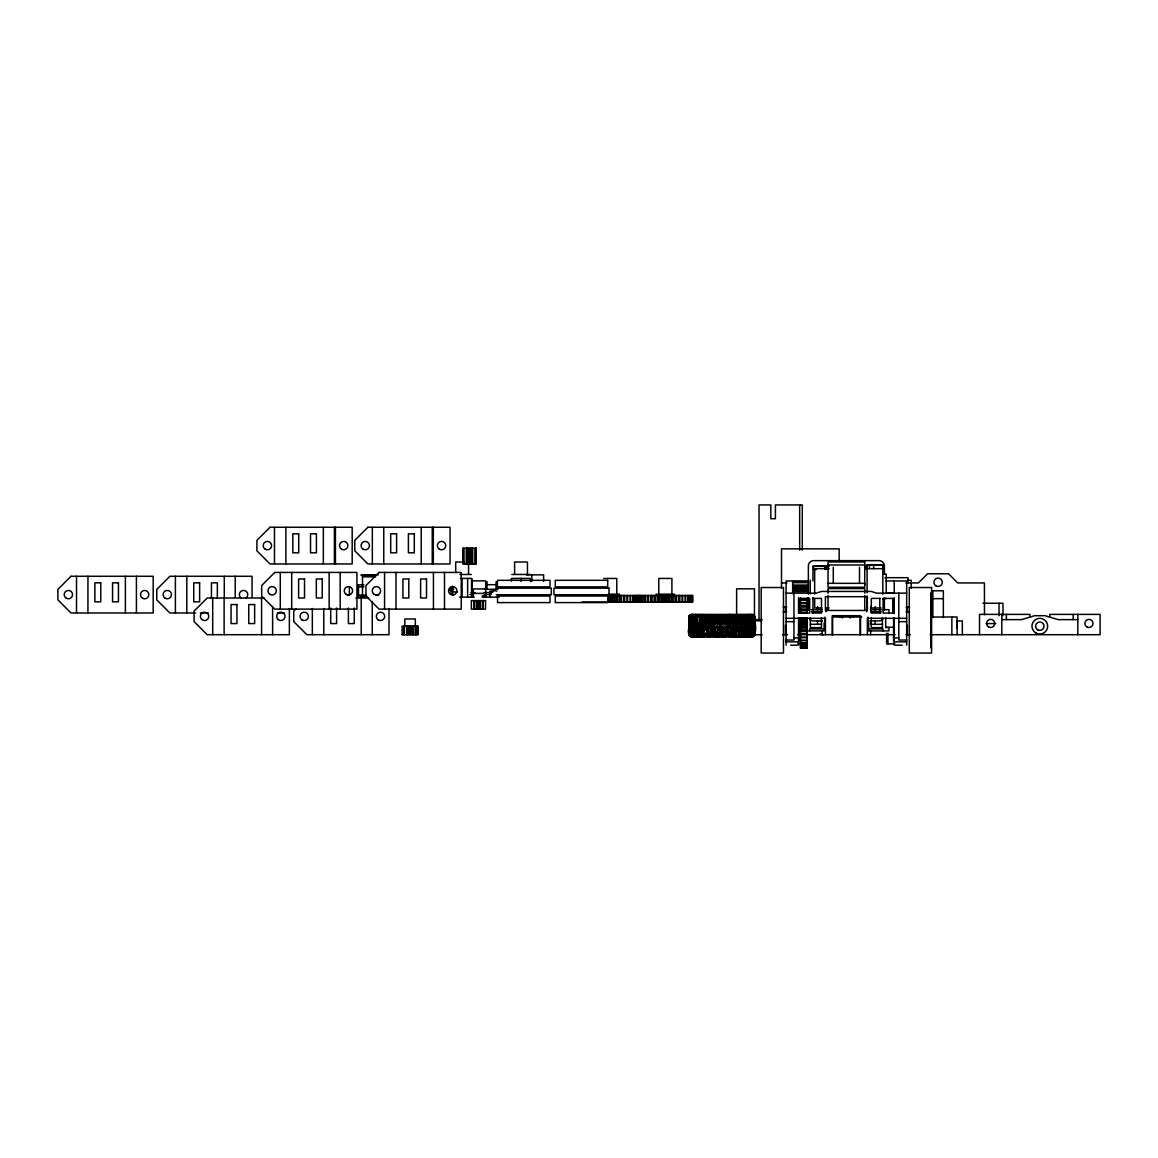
<?xml version="1.0" encoding="UTF-8"?>
<svg xmlns="http://www.w3.org/2000/svg" width="1158" height="1158" viewBox="0 0 1158 1158"><rect width="100%" height="100%" fill="white"/><g stroke="black" fill="none" stroke-linecap="round" stroke-linejoin="round"><path stroke-width="1.5" d="M691.471 636.77L689.444 634.888L689.343 616.707L690.733 634.541L691.601 628.953L690.038 622.555L690.733 616.707L690.733 634.541M704.165 636.77L700.561 628.62L701.531 625.581L704.672 622.193L704.686 616.707L706.018 614.478M714.993 634.541L714.544 631.182L712.517 628.62L714.993 624.452L714.689 615.361L722.447 615.144L713.531 614.97L710.838 622.193L710.853 616.707L706.192 628.62L708.074 631.182L708.479 634.541L708.479 626.71L706.192 622.555L708.074 619.993L708.479 616.707L708.479 624.452L713.531 619.921L713.531 614.97L729.106 615.144L721.391 615.361L721.347 616.707L726.877 616.707L726.877 619.921L720.45 625.581L719.248 628.62L721.347 631.182L721.796 634.541L721.796 626.71L719.248 622.555L721.347 619.993L721.796 616.707L721.796 624.452C719.017 626.261 731.972 634.28 725.27 636.77M728.614 634.541L728.614 626.71L726.095 622.555L728.165 619.993L728.614 616.707L728.614 624.452L726.095 628.62L728.165 631.182L728.614 634.541L731.089 628.953L728.614 626.71L726.095 628.62L726.095 622.555M735.127 634.541L735.127 626.71L732.768 622.555L734.722 619.993L735.127 616.707L735.127 624.452L732.768 628.62L734.722 631.182L735.127 634.541L737.429 628.953L735.127 626.71L732.768 628.62L730.133 625.581L734.49 619.993L733.868 614.478M737.834 636.77L740.454 636.335L741.077 634.541L741.077 626.71L738.949 622.555L740.715 619.993C738.761 611.41 745.723 615.245 743.089 622.193L740.02 625.581L738.949 628.62L740.715 631.182L739.701 636.77M741.467 636.77L743.089 634.541L743.089 628.953L741.077 626.71L738.949 628.62L736.372 625.581L740.338 619.993L740.338 615.043L727.542 614.507M753.149 614.594C755.074 617.692 758.432 637.711 751.166 636.77M864.736 585.094L864.736 583.878M957.101 628.143L957.101 620.934L962.341 620.934L962.341 634.7M691.123 636.741L689.169 634.541L690.038 622.555L690.038 628.62M723.07 636.654L721.796 626.71L719.248 628.62L716.773 625.581L721.42 619.993L720.768 614.912L720.03 619.921L713.777 625.581L720.117 631.182L720.117 636.278C741.062 636.147 707.914 635.843 726.877 634.541L725.516 634.888L725.415 636.335M689.517 625.581L689.184 616.36L691.036 614.507L752.816 614.507C756.015 616.838 756.188 634.57 752.729 636.741M691.717 614.478L689.314 616.013L689.184 622.193L689.271 616.027L692.122 614.478M752.41 636.654C757.39 635.785 754.22 620.21 753.771 614.912L690.081 614.912C688.359 616.649 692.18 618.893 689.69 622.193L689.705 616.707L689.328 624.452L690.4 615.853L692.687 614.478M746.099 614.478L747.779 616.027L747.822 622.193L744.406 628.62L746.317 634.888L744.666 636.77M689.184 622.193L689.198 619.921M690.79 636.654L689.169 634.541L689.415 616.707L689.169 628.62L689.328 626.71L690.342 635.221L692.687 636.77M720.117 631.182L713.733 625.581L714.993 616.707L714.993 624.452L717.497 622.193L718.582 614.478M725.516 634.888L724.343 628.953L721.796 626.71L721.42 636.191L723.099 636.335L718.452 636.335L717.497 628.953L716.382 636.77M754.654 619.921L754.683 622.193C755.971 618.719 752.613 609.021 753.453 619.921L754.451 619.993L754.683 628.953L753.829 636.278L690.081 636.335L689.184 628.953L689.401 635.554L695.292 636.77M740.99 634.541L741.077 626.71L740.338 631.182L736.372 625.581M689.69 622.193L690.24 616.577L689.169 616.707L689.357 624.452L689.285 616.707M692.354 635.221L692.658 631.182L691.601 628.953C695.972 640.504 685.131 637.276 689.357 626.71L689.256 634.541L692.122 636.77M754.683 628.62L754.683 622.555L754.524 634.541L754.133 622.555L754.133 628.62M699.186 614.478L697.391 615.694L697.188 619.993L695.871 622.555L696.653 625.581L699.258 628.953C696.971 630.763 701.01 641.85 701.082 633.484M699.186 636.77L696.696 635.843L696.349 631.182L693.483 626.71L694.163 636.335L693.381 635.293L693.483 626.71L692.31 622.555L693.41 614.97L689.821 615.13M729.743 636.741L731.089 628.953L733.506 631.182L733.303 636.104L731.784 636.77M754.336 625.581L754.582 616.027L750.456 614.478M689.256 616.707L689.357 624.452L690.081 614.912L689.401 615.694M692.484 635.554L693.41 636.278L692.86 625.581L696.349 619.921C693.121 614.999 702.892 611.945 701.082 617.764M710.838 622.193L712.069 614.478M732.218 636.335L733.506 631.182L727.181 625.581L733.506 619.921L733.246 614.97L751.918 615.13C755.769 616.085 754.726 615.882 751.73 614.478M695.77 626.985L697.796 631.182L696.349 631.182L696.725 636.335L697.029 631.182C692.947 627.998 689.994 617.532 695.292 614.478M693.41 614.478L690.718 615.969L690.733 624.452C693.367 620.862 690.544 614.015 696.465 614.478M754.263 615.405C748.937 613.204 755.349 619.443 751.441 622.193L751.426 616.707L750.239 624.452L750.239 616.707L748.864 622.555L750.239 626.71L750.239 634.541L748.864 628.62L751.441 622.193L751.6 616.707L749.573 614.478M753.757 622.193C755.146 618.792 754.162 613.812 750.76 614.912C758.418 616.36 749.298 629.46 753.047 634.541L752.164 622.555L753.047 616.707L753.047 624.452C754.828 619.704 753.959 605.996 753.757 622.193L753.742 616.707L753.047 624.452L752.903 615.405L751.166 614.478M689.936 635.843L689.69 628.953L690.182 635.554L693.41 636.77M690.733 626.71L691.326 636.191M720.754 615.405L720.812 614.478M735.127 626.71L733.868 636.77M749.573 636.77L752.222 636.191L752.874 634.96L753.047 626.71L752.164 628.62L751.108 625.581L752.164 622.555L752.164 628.62M704.686 616.707L702.559 624.452C697.579 617.171 707.741 610.729 706.901 619.921L704.672 622.193C702.993 616.678 705.917 617.156 707.972 614.478M743.132 636.77L744.797 635.597L744.97 631.182L743.089 628.953L742.871 634.888M722.462 615.361L720.754 615.13L739.499 615.709L734.65 615.694L735.127 624.452L739.629 619.921L739.209 614.97L742.133 614.97L742.567 615.853M709.984 614.478L708.479 624.452L708.45 615.043L713.531 614.97M735.895 636.77L737.429 628.953L739.629 631.182L738.514 636.335M740.338 631.182L740.338 636.191L739.209 636.278L739.629 631.182L733.68 625.581L739.629 619.921L737.834 614.478M690.356 625.581L690.588 619.993M692.31 628.62L692.31 622.555L691.326 625.581L692.31 628.62L693.483 626.71L693.497 634.541L694.843 628.953L694.699 635.221L696.465 636.77M716.049 615.405L714.993 624.452L717.497 616.707L717.497 622.193L720.03 616.707L714.558 616.36L720.044 616.027L714.631 615.651L716.382 614.478M689.618 635.221L692.759 635.221L693.251 636.104L691.239 636.104L692.18 636.335L691.601 628.953M695.871 628.62L695.871 622.555L694.438 625.581L695.871 628.62L697.492 626.71L698.216 636.335L695.871 628.62L696.653 625.581L701.169 619.921L701.039 616.027L702.399 614.478M747.402 636.77L749.979 634.96L750.239 626.71L748.864 628.62L747.373 625.581L748.864 622.555L748.864 628.62M753.482 629.778L752.903 619.993L750.355 625.581C752.454 637.161 753.8 640.721 753.047 626.71L752.874 634.888L762.167 634.7M699.475 615.405L699.258 622.193L700.966 616.707M744.029 636.335L744.406 631.182L744.406 636.278L745.651 636.335L745.39 631.182L741.974 625.581L745.39 619.993L745.39 615.043L747.532 615.405L745.564 615.318L746.186 624.452L747.865 616.707M744.666 614.478L746.317 616.36L744.406 622.555L746.186 626.71L745.795 635.293L745.39 636.191L740.613 636.104M701.039 635.221L697.232 634.96L699.258 628.953L701.169 631.182L701.039 635.221L702.399 636.77M750.76 636.335L751.441 628.953L752.454 631.182L752.425 634.888L749.979 634.96L750.239 626.71L751.441 628.953L749.704 636.335L749.313 631.182L747.822 628.953L746.186 626.71L745.853 634.96L746.186 626.71L744.406 628.62L741.974 625.581M689.285 631.182L689.343 634.541L689.69 628.953M693.266 619.993L693.483 624.452L695.365 614.912M697.188 631.182L697.492 626.71M689.589 615.405L693.251 615.144L691.601 622.193C688.648 617.648 693.599 614.058 692.006 615.144L694.279 614.478M726.862 635.221L721.347 634.96L723.128 634.541L724.343 628.953L726.877 631.182L726.79 636.278C729.12 635.699 728.773 632.485 733.506 634.541L732.493 634.888M689.951 616.707L690.848 614.912L713.473 615.144L710.534 615.216M690.733 624.452L691.326 616.707M753.018 636.335L754.263 631.182L753.757 628.953L753.916 634.541M752.135 636.77L754.162 635.221L754.263 631.182M701.56 636.335L703.398 636.335L702.226 634.888L702.559 626.71L700.561 622.555L702.559 616.707L702.559 624.452L702.92 616.027L704.165 614.478M717.048 615.216L720.102 615.144L713.849 614.999M689.951 634.541L690.24 631.182L691.051 631.182M709.984 636.77L708.146 635.293L708.479 626.71C716.672 629.909 709.753 639.216 720.117 636.278M692.093 614.985L691.036 615.361L716.122 615.028M720.508 625.581L721.347 619.993L721.796 624.452L724.343 622.193L726.877 616.707L726.833 615.405L721.391 615.361L723.055 614.507M700.561 628.62L700.561 622.555L698.737 625.581L700.561 628.62L702.559 626.71L704.672 628.953C701.241 639.259 712.763 638.347 710.838 628.953L711.649 636.335L716.151 636.335L714.587 635.293L714.993 626.71L712.517 628.62L710.158 625.581C715.948 624.003 712.763 615.303 716.093 615.13L714.747 615.144M726.79 636.278L728.092 636.191L728.614 626.71M692.267 634.541L692.658 631.182L693.946 631.182L693.41 636.278M740.338 619.993L739.673 625.581L744.406 619.921L744.406 614.97L743.132 614.478M730.133 625.581L734.49 631.182L734.519 636.104L736.488 636.335L733.246 636.278L733.246 631.182M753.076 615.694C755.971 618.314 751.238 610.556 752.222 619.993M700.228 617.764L700.72 614.478M690.255 634.888L689.184 634.888L689.821 636.104M691.369 614.507L689.271 616.027M699.258 628.953L699.2 634.888L697.492 634.541M690.848 622.787L690.848 628.389M752.772 625.581L753.395 614.724L690.385 614.724M699.171 615.405C697.521 612.973 696.059 622.439 697.492 624.452L697.188 619.993L696.653 625.581L701.734 631.182L701.734 636.278L702.703 636.191M702.023 617.764L702.616 614.478M751.441 622.193L752.454 616.707L747.402 614.478M697.753 614.478L696.19 615.694L694.843 622.193L694.597 616.707M689.719 615.405L689.488 615.694M734.635 635.612L739.412 635.843M748.488 636.335L749.313 631.182L747.532 635.843L746.099 636.77M748.633 636.278L749.313 634.541L745.882 634.541M733.506 619.921L728.614 624.452L729.743 614.507M725.27 614.478L724.343 622.193L724.343 616.707L721.796 624.452L723.099 615.13L721.42 615.144M713.748 615.405L714.211 614.478M703.007 615.694C703.413 615.361 720.421 615.347 701.56 614.912M750.456 636.77L752.425 634.888M735.127 624.452L736.908 616.707L735.895 614.478M693.483 624.452L694.163 614.912M740.715 619.993L741.077 624.452L742.886 616.707M690.718 621.339L689.719 625.581L690.718 629.778M751.6 634.541L752.454 631.182M730.22 616.707L731.089 622.193L732.507 616.707L731.784 614.478M748.633 614.97L749.313 616.707L747.822 622.193L749.313 619.921L748.488 614.912M746.331 634.541L747.822 628.953L747.822 634.541L749.24 634.888L745.868 634.888L749.168 635.221M728.107 636.104L733.303 636.104L728.121 635.843M702.863 634.541L702.559 626.71L702.226 634.888L704.672 628.953L706.901 631.182L707.972 636.77M748.908 635.843L745.68 635.655L749.052 635.554M692.542 624.191L693.946 619.993L693.41 614.97M704.672 622.193L706.901 616.707L702.226 616.36L703.239 615.13L702.37 615.694M741.077 634.541L743.089 628.953M701.734 614.97L701.734 619.921L701.169 616.707A2.302 1.534 90 0 1 701.734 614.97L709.362 615.043M749.762 635.655L752.208 635.597L749.805 635.539L752.034 635.887L751.383 635.554M725.516 634.541L726.877 631.182M753.569 625.581L752.121 625.581C753.163 634.425 754.842 641.127 754.683 628.953L754.263 635.843M753.366 635.597L754.162 635.221M731.089 622.193L733.506 616.707L732.507 616.707M696.349 631.182L694.843 634.541L694.843 628.953M753.887 634.888C756.42 635.206 750.037 636.191 754.451 635.554M692.774 629.778L690.819 625.581L693.41 619.921M751.687 631.182L749.096 625.581L751.687 619.921M695.77 624.191L697.796 619.993L696.349 619.921L696.363 616.577L693.381 616.36M749.4 631.182L746.707 625.581C751.383 623.713 746.273 613.364 751.86 615.144L748.56 614.478M753.93 635.843L752.686 635.539M718.351 634.541L720.03 631.182L720.117 636.176L718.423 636.104M739.701 614.478C741.525 617.069 747.272 613.783 744.97 619.921L743.089 622.193C744.594 607.921 748.169 618.792 744.406 614.97M743.089 634.541L744.97 631.182M699.258 634.541L701.734 631.182M711.345 634.541L713.27 631.182L713.531 636.278M740.744 615.405L744.507 615.694M704.86 634.541L707.306 631.182L707.321 636.278L713.473 636.104L708.32 635.945L709.376 636.104M698.737 625.581L702.703 619.993L701.531 625.581L707.306 631.182M694.684 615.853L695.22 614.97M742.524 625.581L744.406 622.555L744.406 628.62M702.53 615.318L703.239 615.13M693.28 625.581L697.029 619.921L697.029 614.97L693.57 615.694M740.859 615.694L744.594 616.027M706.192 628.62L704.064 625.581L706.192 622.555L706.192 628.62L708.479 626.71L709.116 634.541L708.088 634.888L713.314 635.221M704.064 625.581L708.45 619.993L707.306 625.581L713.531 631.182M736.778 625.581L738.949 622.555L738.949 628.62M753.771 636.335L753.713 631.182M689.98 634.888L689.169 634.541M689.936 615.405L690.559 615.535M710.158 625.581L714.775 619.993M730.38 625.581L732.768 622.555L732.768 628.62M696.986 625.581L701.734 619.921M751.759 614.985L752.903 615.405L751.918 615.13M744.652 634.888L740.715 634.541M753.699 636.335L753.496 635.843M753.207 616.027L754.669 616.36M701.791 625.581L707.306 619.921L707.306 614.97L715.76 615.144M296.115 608.732L293.741 611.106L293.741 621.6L306.841 634.7L389.016 634.7L389.016 608.486M692.281 634.888L690.588 634.541M749.052 615.694L745.81 616.027L749.168 616.027M707.466 625.581L713.531 619.921M746.244 616.027L749.24 616.36M749.704 614.912L749.921 616.027L752.353 616.027L749.805 615.694M701.039 616.027L697.217 616.36L700.981 616.36M750.413 616.027L750.239 624.452L750.297 615.694M701.126 615.694L697.608 616.027M753.293 615.535L753.062 615.216M749.617 615.318L749.4 615.043M689.357 616.157L690.4 615.853M753.713 636.191L751.832 636.654M691.326 634.541L690.617 634.888L691.427 635.221M744.652 616.36L744.406 619.921M697.594 615.318L698.477 615.043L697.029 614.97M691.427 616.027L690.617 616.36L692.875 615.709L691.558 615.694M752.121 615.491L750.673 615.216M753.916 616.707L753.916 615.491M751.571 634.888L752.454 634.541L750.008 634.541M696.392 616.23L693.454 616.027M692.281 616.36L692.658 619.921L693.946 619.993M707.22 615.144L704.527 615.216L709.376 615.13M709.203 615.694L708.131 616.027L713.314 616.027L708.189 615.694M691.804 615.405L693.179 615.216M690.95 636.176L690.342 635.221M744.898 635.221L740.642 635.293L744.594 635.221M701.241 635.843L697.42 635.612L701.126 635.554M761.646 620.804L754.437 620.804L754.437 588.829L736.618 588.829L736.618 615.043L734.389 614.912L734.49 619.993L734.737 616.36L739.6 616.23L734.708 616.027L734.49 619.993L734.49 615.043L739.412 615.405L728.107 615.144M697.55 634.888L700.981 634.888M733.68 625.581L734.751 616.707L739.629 616.577L737.429 622.193L736.908 616.707M720.768 614.912L723.099 614.912M718.351 634.888L720.03 634.541L714.544 634.541M716.02 615.694L714.587 615.969L715.991 616.027M723.128 616.027L721.347 616.36L726.877 616.23L721.362 615.969L726.848 615.709L723.764 615.216M711.359 634.888L713.27 634.541L708.074 634.541M750.138 635.843L751.209 635.843M704.99 635.554L707.118 635.887L702.399 635.655L707.321 636.278L702.645 636.104L703.398 636.335M706.901 631.182L706.901 634.541L704.686 634.541M730.22 634.541L728.165 634.888L733.477 635.221M730.105 615.405L728.15 615.651L733.463 616.027L728.165 616.707L733.506 616.707C731.755 616.447 724.908 616.128 730.047 615.13L726.79 614.97L726.877 619.921M751.571 616.36L752.41 616.23L751.499 616.027M751.6 616.707L752.454 616.577L750.008 616.707M723.779 615.405L726.79 614.97M727.745 615.028L733.376 615.405L730.409 615.216M723.113 615.405L721.376 615.651L723.113 615.694M752.222 636.191L751.006 636.104M736.806 615.694L734.577 615.318L739.34 615.216M732.493 616.36L733.492 616.23L732.478 616.027M730.162 615.694L728.165 615.969L730.191 616.027M702.37 635.539L707.031 635.597L704.918 635.221M725.516 616.707L726.877 616.577L725.516 616.36M691.355 634.888L692.672 634.888M697.796 636.191L693.931 636.104M748.56 636.77L749.935 636.104M718.351 616.36L720.044 616.23L718.351 616.027M718.351 616.707L720.03 616.577L714.544 616.707M714.645 635.655L720.088 635.887L718.365 635.554M708.088 616.36L713.299 616.23L711.388 616.027M711.345 616.707L713.27 616.577L711.359 616.36M709.13 634.888L708.088 634.96L713.285 634.888M716.049 635.843L714.703 635.945L716.093 636.104M704.86 616.707L706.901 616.577L702.197 616.707M711.388 635.221L713.357 635.597L708.131 635.221L709.159 635.221M723.113 635.843L721.376 635.539L726.848 635.597L725.501 635.221M715.977 634.888L714.558 634.96L715.977 634.541L714.993 626.71L714.775 636.191M736.72 635.843L734.563 635.945L739.383 635.93M715.76 615.043L713.806 615.13L715.731 615.361M723.128 634.888L721.347 634.96L726.877 634.888M723.128 635.221L721.376 635.539M730.206 634.888L728.165 634.96L733.492 634.888M730.191 635.221L728.165 635.293L733.419 635.597L732.478 635.221M730.162 635.554L728.136 635.612L730.047 636.104M745.448 615.144L745.593 615.405M744.218 636.104L740.744 635.843M690.356 615.405L690.79 615.216M696.508 636.104L693.729 635.843M691.369 615.361L691.934 615.13M704.556 615.144L707.176 615.216M707.075 615.491L704.455 615.405L707.104 615.405M713.386 615.491L710.491 615.405L713.458 615.216M733.405 615.535L730.452 615.405L733.332 615.216M720.073 615.491L717.019 615.405L720.102 615.216M464.315 562.006L455.702 562.006L455.702 572.689M828.042 564.974L864.736 564.974M867.096 565.075L882.816 565.075M824.293 566.219L813.625 566.219L813.625 569.504L816.245 569.504M826.074 566.219L829.345 566.219M829.128 568.65L814.667 568.65L814.667 594.011M867.096 568.65L882.816 568.65M882.816 574.064L886.232 574.064L886.232 592.056M459.929 574.469L471.292 574.469M511.85 574.469L530.19 574.469M361.195 574.86L378.188 574.86M526.572 574.86L543.609 574.86L543.609 581.403M361.195 575.512L374.96 575.512M375.612 576.829L362.497 576.829L362.497 595.169M884.958 577.683L907.988 577.683L907.988 582.937M460.522 578.392L471.552 578.392L471.552 597.137M511.575 578.392L530.451 578.392L530.451 581.504M603.665 578.45L616.765 578.45L616.765 594.184M497.593 580.317L550.021 580.317L550.021 586.86L497.593 586.86M907.655 580.317L911.259 580.317L911.259 588.134M471.957 580.882L485.709 580.882L485.709 597.137M808.371 580.969L786.094 580.969L786.094 645.194M886.029 580.969L906.671 580.969L906.671 645.194M808.371 581.707L792.651 581.62L792.651 593.663M792.651 582.344L808.371 582.344M792.651 582.59L808.371 582.59M781.505 582.937L786.933 582.937M905.831 582.937L918.366 582.937L927.616 573.76L948.576 573.76L957.68 582.937L984.416 582.937L984.474 614.724M828.042 583.328L864.736 583.328M363.93 584.819L358.517 584.819L358.517 597.137L366.883 597.137M486.678 584.689L496.261 584.689M792.651 585.051L808.371 585.051M792.651 585.774L808.371 585.774M792.651 585.977L808.371 585.977M792.651 586.223L808.371 586.223M358.517 586.788L363.93 586.788M792.651 587.699L808.371 587.699M496.29 588.177L551.324 588.177L551.324 594.734L496.29 594.734M485.709 588.93L473.26 588.93L473.26 597.137M792.651 588.901L808.371 588.901M449.869 589.277L453.704 589.277M484.536 589.277L497.911 589.277M792.651 590.377L808.371 590.377M449.782 590.58L452.402 590.58M792.651 590.638L808.371 590.638M792.651 590.841L808.371 590.841M792.651 591.55L808.371 591.55M452.691 591.897L457.41 591.897M491.947 591.897L493.033 591.897M471.089 592.549L475.026 592.549M484.001 592.549L491.281 592.549M886.029 592.766L894.222 592.766M786.094 593.157L816.245 593.157L821.485 591.449L871.294 591.449L876.534 593.157L906.671 593.157M473.579 593.403L483.277 593.403M609.021 594.184L619.385 594.184M656.166 594.184L674.521 594.184M470.032 594.517L473.622 594.517M484.377 594.517L489.762 594.517L493.033 590.58L496.97 591.029M347.4 595.169L349.166 595.169M358.517 595.169L366.015 595.169M375.612 595.169L378.68 595.169M607.603 595.487L692.745 595.487L692.745 602.044L582.199 602.044M482.162 595.82L485.709 595.82M497.593 596.037L550.021 596.037L550.021 602.594L497.593 602.594L497.433 595.82M607.689 596.037L555.261 596.037L555.261 602.594L607.689 602.594M361.195 596.486L366.883 596.486M459.48 597.137L474.375 597.137M482.162 597.137L499.257 597.137M264.169 598.006L207.195 598.006L194.081 611.106L194.081 621.6L207.195 634.7L289.37 634.7L289.37 608.486M355.868 598.006L368.606 598.006M798.542 598.396L809.688 598.396L809.688 613.074L798.542 613.074L798.542 598.006M812.699 598.396L821.485 598.396L821.485 613.074L811.932 612.944M880.066 598.396L871.294 598.396L871.294 613.074L880.833 612.944M894.222 598.396L883.091 598.396L883.091 613.074L894.222 613.074M882.816 598.787L886.232 598.483M932.856 598.657L943.336 598.657M800.511 599.887L807.068 599.887M800.511 602.869L807.068 602.898M982.954 603.246L1002.973 603.246L1002.973 615.694M800.511 605.808L807.068 605.808M800.511 606.285L807.068 606.285M800.511 606.459L807.068 606.459M800.511 606.85L807.068 606.85M783.228 607.183L786.673 607.183M906.106 607.183L909.537 607.183M821.905 607.964L814.667 607.964L814.667 598.787M825.509 607.964L829.128 607.964M870.584 607.964L881.079 607.964M800.511 609.036L807.068 609.036M806.735 609.673L809.688 609.673M811.483 609.673L822.296 609.673M870.469 609.673L881.281 609.673M883.091 609.673L888.982 609.673L888.982 612.944M800.511 609.745L807.068 609.962M800.511 610.584L807.068 610.584M811.483 611.641L822.296 611.641M870.469 611.641L881.281 611.641M783.228 611.771L786.673 611.771M906.106 611.771L909.537 611.771M800.511 612.524L807.068 612.524M195.731 612.973L169.893 612.973L156.779 599.873L156.779 589.379L169.893 576.279L252.068 576.279L252.068 597.253M200.305 612.973L208.368 612.973M277.298 612.973L284.492 612.973M736.72 615.405L752.135 615.405M690.588 616.707L692.658 616.707M693.266 616.707L696.349 616.707M697.188 616.707L701.169 616.707M708.074 616.707L713.27 616.707L713.27 619.921M740.715 616.707L744.97 616.707M745.882 616.707L749.313 616.707M752.903 616.707L754.698 616.707L754.495 624.452L754.423 619.805M861.827 617.011L832.631 617.011L832.631 634.7M931.22 617.011L957.101 617.011L957.101 634.7M786.094 618.314L825.422 618.314L825.422 634.7M906.671 618.314L867.356 618.314L867.356 634.7M800.511 618.56L807.068 618.56M753.597 619.631L762.167 619.631M1001.8 619.631L1021.457 619.631L1034.572 615.694L1045.052 615.694L1058.166 619.631L1077.823 619.631M690.24 619.921L691.051 619.921M720.03 619.921L720.117 614.97M745.39 619.993L744.884 625.581L748.633 631.182L750.008 631.182M748.633 619.921L750.008 619.993L749.096 625.581M800.511 619.892L807.068 619.892M800.511 620.674L807.068 620.674M822.47 620.934L813.625 620.934A5.24 5.24 0 0 1 809.92 619.4M869.933 620.934L879.154 620.934A5.24 5.24 0 0 0 882.859 619.4M786.094 621.658L793.954 621.658M898.811 621.658L906.671 621.658M800.511 622.005L807.068 622.005M800.511 622.657L807.068 622.657M800.511 623.626L807.068 623.626M986.109 623.569L995.808 623.569M800.511 624.408L807.068 624.408M810.339 624.292L821.485 624.292M871.294 624.292L882.425 624.292M690.819 625.581L689.227 625.581L689.169 622.555L689.169 628.62M691.326 625.581L692.079 625.581M716.773 625.581L720.29 629.778M727.181 625.581L728.092 615.043L730.003 614.999M750.355 625.581L751.108 625.581M753.829 625.581L754.654 625.581L754.495 616.707M800.511 626.058L807.068 626.058M402.115 634.7L418.024 634.7L418.024 626.189L402.115 626.189L402.188 634.7M800.511 626.695L807.068 626.695M800.511 627.303L807.068 627.303M885.711 627.231L893.571 627.231M800.511 628.056L807.068 628.056M824.105 628.939L809.688 628.939L809.688 630.907M868.674 628.939L883.091 628.939L883.091 630.907M800.511 629.995L807.068 629.995M800.511 630.603L807.068 630.603M800.511 630.821L824.105 630.907L824.105 622.903M702.197 631.182L699.287 625.581M708.074 631.182L704.469 625.581M714.544 631.182L710.419 625.581M728.092 631.182L723.533 625.581L728.092 619.993L728.614 624.452M734.722 631.182L734.49 636.191M753.453 631.182L754.451 631.182M800.511 631.53L807.068 631.53M800.511 633.716L807.068 633.716M800.511 634.294L807.068 634.106M693.266 634.541L696.45 635.279L693.454 635.221M697.188 634.541L701.169 634.541L701.734 636.278L698.216 636.335M702.197 634.541L706.901 634.541L707.22 636.104L705.193 636.104L707.263 636.176L705.077 635.843M734.751 634.541L739.629 634.541L738.949 635.221M752.903 634.541L754.698 634.541L754.495 626.71M782.519 634.7L787.527 634.7M797.674 634.7L895.105 634.7M905.961 634.7L910.362 634.7M930.236 634.7L1100.1 634.7L1100.1 614.391L1049.77 614.391L1049.77 617.33M693.381 634.888L696.378 634.888M706.945 635.221L702.284 635.221M720.044 634.888L714.558 634.888L715.991 635.221M739.615 634.888L734.737 634.888L736.864 635.221M744.956 634.888L740.932 635.221M754.234 634.888L753.207 635.221M693.57 635.554L696.088 635.221M745.651 636.335L748.705 636.104M690.385 636.524L753.482 636.524M691.036 636.654L752.468 636.77M800.511 637.161L807.068 637.161M800.511 637.696L807.068 637.667M793.954 637.899L798.542 637.899M894.222 637.899L898.811 637.899M786.094 640.041L793.954 640.041L793.954 593.157M906.671 640.041L898.811 640.041L898.811 593.157M800.511 640.258L807.068 640.229M800.511 640.692L807.068 640.692M786.094 641.85L798.542 641.85M894.222 641.85L906.671 641.85M800.511 642.893L807.068 642.893M800.511 643.269L807.068 643.269M797.934 643.877L801.394 643.877M894.83 643.877L886.623 643.877L886.623 633.209M790.682 645.194L797.24 645.194M800.511 645.064L807.068 645.064M895.539 645.194L902.082 645.194M800.511 645.368L807.068 645.368M800.511 646.7L807.068 646.7M800.511 646.917L807.068 646.917M800.511 647.785L807.068 647.785M800.511 647.901L807.068 647.901M807.068 648.104L800.511 648.277L800.511 617.909L807.068 617.909L807.068 648.306M704.918 616.027L706.988 615.853M725.501 616.027L726.862 615.853M718.351 635.221L720.044 635.221M734.592 635.843L736.618 636.104M751.499 635.221L752.353 635.221M702.486 635.843L703.239 636.104M711.49 635.843L713.415 635.887L711.432 635.554M725.473 635.843L726.833 635.887L725.487 635.554M711.562 636.104L713.502 636.176M732.377 635.843L733.361 635.887L732.435 635.554M725.444 636.104L726.804 636.176M733.246 636.278L734.389 636.335M725.444 615.13L726.819 615.216M732.305 636.104L733.275 636.176M713.328 615.853L711.49 615.405M708.32 615.318L709.275 615.405M694.279 636.77L693.092 636.335M720.059 615.853L718.394 615.405M725.473 615.405L726.848 615.535M723.099 636.104L721.42 636.191M697.753 636.77L696.725 636.335M741.467 614.478L742.307 614.912M733.448 615.853L732.377 615.405M734.65 615.694L736.864 616.027M718.394 635.843L720.102 636.104M705.077 615.405L707.017 615.709M729.164 615.361L727.803 615.405M752.295 615.853L751.209 615.405M734.49 615.13L735.417 615.043M709.275 635.843L708.146 635.293M691.934 636.104L690.718 635.293L691.558 635.554M739.673 625.581L743.465 630.068M713.733 625.581L712.517 622.555L712.517 628.62M737.429 628.953L738.992 634.541M731.089 628.953L732.507 634.541M700.228 633.484L700.72 636.77M746.317 616.36L746.186 624.452L746.186 616.707M740.975 616.36L741.077 624.452M689.285 619.993L689.328 624.452M892.731 598.831L892.76 612.958M799.946 598.831L799.961 611.192M689.357 626.71L689.343 634.541M1077.823 614.391L1077.823 634.7M1073.234 614.391L1073.234 619.631M1029.853 617.33L1029.853 614.391L979.523 614.391L979.523 634.7M1006.389 614.391L1006.389 619.631M1001.8 614.391L1001.8 634.7M999.036 603.246L999.036 615.694M951.862 617.011L951.862 634.7M943.336 617.518L943.336 590.797L932.856 590.797L932.856 617.518M930.916 592.766L930.916 647.814M907.336 606.806L907.336 612.148M907.336 625.146L907.336 634.7M894.222 580.969L894.222 593.576M894.222 598.006L894.222 613.436M894.222 617.547L894.222 645.194M893.571 599.308L893.571 613.479M893.571 617.909L893.571 641.257M887.94 633.209L887.94 643.877M885.711 617.836L885.711 627.622L888.982 627.622L888.982 630.907L868.674 630.907L868.674 622.903M884.394 574.267L884.394 565.9A5.24 5.24 0 0 0 879.154 560.646L813.625 560.646A5.24 5.24 0 0 0 808.371 565.9L808.371 594.199M884.394 597.789L884.394 610.324M882.816 594.257L882.816 564.713L867.096 564.713L867.096 592.766M882.425 617.836L882.425 627.622L871.294 627.622L871.294 617.836M879.805 598.396L879.805 613.074M875.216 606.618L875.216 610.15M875.216 620.746L875.216 624.292M873.653 564.829L873.653 568.65M870.628 606.618L870.628 610.15M870.628 620.746L870.628 624.379M870.628 630.603L870.628 634.7M869.455 564.829L869.455 568.65M868.008 617.2L868.008 629.069M867.096 595.95L867.096 607.964M866.705 569.418L866.705 565.9L865.388 565.9L865.388 569.041M866.705 608.196L866.705 611.728M864.736 593.157L864.736 588.568L828.042 588.568L828.042 593.157M864.736 595.487L864.736 609.89M860.539 634.7L860.539 615.694L832.226 615.694L832.226 634.7M860.148 617.011L860.148 634.7M859.497 567.246L859.497 583.328M852.939 615.926L852.939 617.2M850.319 615.853L850.319 617.996M842.459 615.853L842.459 617.996M839.84 615.926L839.84 617.2M839.174 561.413L839.174 548.849L781.505 548.849L781.505 588.134M833.282 567.246L833.282 583.328M828.042 595.487L828.042 609.89M827.377 569.041L827.377 565.9L826.074 565.9L826.074 569.418M826.074 608.196L826.074 611.728M824.757 569.418L824.757 565.9L812.959 565.9L812.959 580.969M824.757 617.2L824.757 629.069M822.137 630.603L822.137 634.7M821.485 617.836L821.485 627.622L810.339 627.622L810.339 617.836M817.548 606.618L817.548 610.15M817.548 620.746L817.548 624.292M812.959 597.615L812.959 613.074M810.209 580.23L810.209 594.011M808.371 597.789L808.371 610.324M807.068 598.035L807.068 613.277M802.277 550.007L802.277 504.946L775.411 504.946L775.411 518.712L770.823 518.712L770.823 504.946L759.026 504.946L759.026 620.283M800.511 598.035L800.511 613.277M799.657 504.946L799.657 550.166M799.208 599.308L799.208 613.175M799.208 617.909L799.208 641.257M798.542 617.547L798.542 645.194M785.442 606.806L785.442 612.148M785.442 625.146L785.442 634.7M733.246 614.97L733.246 619.921M719.248 622.555L719.248 628.62M701.169 631.182L701.169 634.541M692.383 595.487L692.383 602.044M691.615 595.487L691.615 602.044M691.427 595.487L691.427 602.044M690.168 595.487L690.168 602.044M689.893 595.487L689.893 602.044M688.17 595.487L688.17 602.044M687.794 595.487L687.794 602.044M685.652 595.487L685.652 602.044M685.16 595.487L685.203 602.044M682.684 595.487L682.655 602.044M682.163 595.487L682.163 602.044M679.76 595.487L679.76 602.044M679.326 595.487L679.326 602.044M678.762 595.487L678.762 602.044M676.562 595.487L676.562 602.044M675.65 595.487L675.852 602.044M675.042 595.487L675.042 602.044M673.087 595.487L673.087 602.044M672.335 595.487L672.335 602.044M671.901 594.184L671.901 578.45L658.786 578.45L658.786 594.184M671.756 595.487L671.756 602.044M671.119 595.487L671.119 602.044M669.454 595.487L669.454 602.044M668.687 595.487L668.687 602.044M667.717 595.487L667.717 602.044M667.066 595.487L667.066 602.044M665.734 595.487L665.734 602.044M664.953 595.487L664.953 602.044M663.621 595.487L663.621 602.044M662.969 595.487L662.969 602.044M662 595.487L662 602.044M661.218 595.487L661.218 602.044M659.568 595.487L659.568 602.044M658.931 595.487L658.931 602.044M658.337 595.487L658.337 602.044M657.585 595.487L657.585 602.044M655.631 595.487L655.631 602.044M655.023 595.487L655.023 602.044M654.835 595.487L654.835 602.044M654.125 595.487L654.125 602.044M651.925 595.487L651.925 602.044M651.361 595.487L651.361 602.044M650.912 595.487L650.912 602.044M648.61 595.487L648.509 602.044M648.002 595.487L648.031 602.044M645.527 595.487L645.527 602.044M645.469 595.487L645.469 602.044M645.035 595.487L645.035 602.044M642.878 595.487L642.878 602.044M642.516 595.487L642.516 602.044M640.794 595.487L640.794 602.044M640.504 595.487L640.504 602.044M639.259 595.487L639.259 602.044M639.057 595.487L639.057 602.044M638.29 595.487L638.29 602.044M638.203 595.487L638.203 602.044M637.942 602.044L637.841 595.487L637.711 602.044M636.842 595.487L636.842 602.044M636.639 595.487L636.639 602.044M635.293 595.487L635.293 602.044M634.989 595.487L634.989 602.044M633.194 595.487L633.194 602.044M632.818 595.487L632.818 602.044M630.618 595.487L630.618 602.044M630.169 595.487L630.169 602.044M627.622 595.487L627.607 602.044M627.086 595.487L627.086 602.044M624.698 595.487L624.698 602.044M624.22 595.487L624.046 602.044M623.641 595.487L623.641 602.044M621.455 595.487L621.455 602.044M620.746 595.487L620.746 602.044M620.529 595.487L620.529 602.044M619.921 595.487L619.921 602.044M617.981 595.487L617.981 602.044M617.228 595.487L617.228 602.044M616.621 595.487L616.621 602.044M615.984 595.487L615.984 602.044M614.333 595.487L614.333 602.044M613.566 595.487L613.566 602.044M612.582 595.487L612.582 602.044M611.931 595.487L611.931 602.044M610.613 595.487L610.613 602.044M609.817 595.487L609.817 602.044M608.5 595.487L608.5 602.044M607.849 595.487L607.849 602.044M531.812 574.86L531.812 581.403M530.842 579.043L530.842 580.78M527.44 574.469L527.44 562.006L514.601 562.006L514.601 574.469M521.013 578.392L521.013 581.504M511.575 579.043L511.575 580.78M511.185 579.043L511.185 580.78M497.433 580.882L497.433 587.815M496.116 581.678L496.116 588.221M491.064 590.58L491.064 594.705M489.762 591.246L489.762 597.137M487.026 581.678L487.026 588.221M482.973 600.611L482.973 609.122M482.799 600.611L482.799 609.122M482.568 600.611L482.568 609.122M480.527 600.611L480.527 609.122M479.398 600.611L479.398 609.122M478.688 600.611L478.688 609.122M478.182 600.611L478.182 609.122M477.458 600.611L477.458 609.122M476.329 600.611L476.329 609.122M476.068 548.226L476.068 563.96M475.431 548.226L475.431 563.96M475.185 548.226L475.185 563.96M474.375 600.611L474.302 609.122M474.056 600.611L474.056 609.122M473.897 600.611L473.897 609.122M472.71 548.226L472.71 563.96M472.001 548.226L472.001 563.96M471.957 579.043L471.899 593.576M471.552 548.226L471.552 563.96M470.061 548.226L470.061 563.96M468.874 548.226L468.874 563.96M468.541 563.787L468.541 574.469M467.629 578.392L467.629 597.137M467.383 548.226L467.383 563.96M467.137 548.226L467.137 563.96M466.935 548.226L466.935 563.96M466.225 548.226L466.225 563.96M463.75 548.226L463.75 563.96M463.504 548.226L463.504 563.96M462.129 578.392L462.129 597.137M452.691 586.252L452.691 595.603M452.286 586.469L452.286 590.841M450.983 588.394L450.983 594.344M444.484 572.428L444.484 609.122M433.439 572.428L433.439 609.122M433.309 527.266L433.309 563.96M432.252 527.266L432.252 563.96M421.223 527.266L421.223 563.96M417.951 626.189L417.951 634.7M416.287 626.189L416.287 634.7M415.939 626.189L415.939 634.7M415.404 626.189L415.404 634.7M415.317 626.189L415.317 618.98L404.822 618.98L404.822 626.189M413.594 626.189L413.594 634.7M412.581 626.189L412.581 634.7M412.074 626.189L412.074 634.7M410.656 626.189L410.656 634.7M409.483 626.189L409.483 634.7M408.065 626.189L408.065 634.7M407.529 626.189L407.573 634.7M406.545 626.189L406.545 634.7M404.2 626.189L404.2 634.7M403.853 626.189L403.853 634.7M395.993 572.428L395.993 609.122M384.572 572.428L384.572 609.122M383.761 527.266L383.761 563.96M372.34 527.266L372.34 563.96M372.254 601.494L372.254 634.7M361.224 598.006L361.224 634.7M357.865 584.819L357.865 597.137M354.29 608.008L354.29 623.569L348.399 623.569L348.399 608.008M349.398 586.831L349.398 595.169M340.177 572.428L340.177 609.122M336.602 608.008L336.602 623.569L330.696 623.569L330.696 608.008M335.429 527.266L335.429 563.96M334.387 527.266L334.387 563.96M329.147 572.428L329.147 609.122M323.762 608.486L323.762 634.7M323.343 527.266L323.343 563.96M312.342 608.486L312.342 634.7M291.686 572.428L291.686 609.122M285.896 527.266L285.896 563.96M280.279 572.428L280.279 609.122M274.475 527.266L274.475 563.96M272.608 606.749L272.608 634.7M261.578 598.006L261.578 634.7M235.204 576.279L235.204 597.253M224.276 576.279L224.276 597.253M224.116 598.006L224.116 634.7M217.342 598.382L217.342 582.836L211.436 582.836L211.436 598.382M212.696 598.006L212.696 634.7M186.814 576.279L186.814 612.973M175.394 576.279L175.394 612.973M136.427 576.279L136.427 612.973M125.382 576.279L125.382 612.973M87.936 576.279L87.936 612.973M76.515 576.279L76.515 612.973M823.237 634.7A5.24 5.24 0 0 1 820.327 633.817M241.443 598.252A4.198 4.198 0 0 1 240.328 591.926A4.198 4.198 0 0 1 246.755 591.926A4.198 4.198 0 0 1 245.641 598.252M694.235 615.318L694.235 615.318M71 576.279L57.9 589.379L57.9 599.873L71 612.973L153.189 612.973L153.189 576.279L71 576.279M270.017 527.266L256.902 540.366L256.902 550.846L270.017 563.96L352.191 563.96L352.191 527.266L270.017 527.266M274.764 572.428L261.665 585.543L261.665 596.023L274.764 609.122L356.939 609.122L356.939 572.428L274.764 572.428M367.882 527.266L354.782 540.366L354.782 550.846L367.882 563.96L450.071 563.96L450.071 527.266L367.882 527.266M379.057 572.428L365.957 585.543L365.957 596.023L379.057 609.122L461.246 609.122L461.246 572.428L379.057 572.428M298.721 533.809L292.829 533.809L292.829 552.815L298.721 552.815L298.721 533.809M316.409 533.809L310.518 533.809L310.518 552.815L316.409 552.815L316.409 533.809M396.601 533.809L390.695 533.809L390.695 552.815L396.601 552.815L396.601 533.809M414.289 533.809L408.398 533.809L408.398 552.815L414.289 552.815L414.289 533.809M476.155 548.226L462.78 548.226L462.867 563.96L476.155 563.96L476.155 548.226M864.736 561.963L828.042 561.963L828.042 587.251L864.736 587.251L864.736 561.963M304.525 578.986L298.619 578.986L298.619 597.991L304.525 597.991L304.525 578.986M322.214 578.986L316.322 578.986L316.322 597.991L322.214 597.991L322.214 578.986M408.817 578.986L402.926 578.986L402.926 597.991L408.817 597.991L408.817 578.986M426.506 578.986L420.615 578.986L420.615 597.991L426.506 597.991L426.506 578.986M607.689 580.317L555.261 580.317L555.261 586.86L607.689 586.86L607.689 580.317M100.76 582.836L94.869 582.836L94.869 601.842L100.76 601.842L100.76 582.836M118.449 582.836L112.558 582.836L112.558 601.842L118.449 601.842L118.449 582.836M199.639 582.836L193.748 582.836L193.748 601.842L199.639 601.842L199.639 582.836M783.474 587.526L761.197 587.526L761.197 653.054L783.474 653.054L783.474 587.526M931.582 587.526L909.291 587.526L909.291 653.054L931.582 653.054L931.582 587.526M608.992 588.177L553.958 588.177L553.958 594.734L608.992 594.734L608.992 588.177M867.356 596.688L825.422 596.688L825.422 610.454L867.356 610.454L867.356 596.688M807.068 600.322L800.511 600.322L807.068 600.336M485.52 600.611L471.335 600.611L471.335 609.122L485.52 609.122L485.52 600.611M807.068 603.419L800.511 603.419L807.068 603.463M236.941 604.563L231.05 604.563L231.05 623.569L236.941 623.569L236.941 604.563M254.644 604.563L248.738 604.563L248.738 623.569L254.644 623.569L254.644 604.563M265.298 549.239A4.198 4.198 0 0 0 271.58 545.606A4.198 4.198 0 0 0 265.298 541.973A4.198 4.198 0 0 0 265.298 549.239M341.581 549.239A4.198 4.198 0 0 0 347.878 545.606A4.198 4.198 0 0 0 341.581 541.973A4.198 4.198 0 0 0 341.581 549.239M363.163 549.239A4.198 4.198 0 0 0 369.46 545.606A4.198 4.198 0 0 0 363.163 541.973A4.198 4.198 0 0 0 363.163 549.239M439.447 549.239A4.198 4.198 0 0 0 445.743 545.606A4.198 4.198 0 0 0 439.447 541.973A4.198 4.198 0 0 0 439.447 549.239M373.469 593.75A4.198 4.198 0 0 0 380.49 591.868A4.198 4.198 0 0 0 375.351 586.73A4.198 4.198 0 0 0 373.469 593.75M450.621 594.416A4.198 4.198 0 0 0 456.918 590.783A4.198 4.198 0 0 0 450.621 587.149A4.198 4.198 0 0 0 450.621 594.416M270.046 594.416A4.198 4.198 0 0 0 276.342 590.783A4.198 4.198 0 0 0 270.046 587.149A4.198 4.198 0 0 0 270.046 594.416M346.329 594.416A4.198 4.198 0 0 0 352.625 590.783A4.198 4.198 0 0 0 346.329 587.149A4.198 4.198 0 0 0 346.329 594.416M277.891 619.313A4.198 4.198 0 0 0 284.897 617.446A4.198 4.198 0 0 0 279.758 612.307A4.198 4.198 0 0 0 277.891 619.313M201.608 619.313A4.198 4.198 0 0 0 208.628 617.446A4.198 4.198 0 0 0 203.49 612.307A4.198 4.198 0 0 0 201.608 619.313M378.405 619.979A4.198 4.198 0 0 0 384.688 616.36A4.198 4.198 0 0 0 378.405 612.727A4.198 4.198 0 0 0 378.405 619.979M302.122 619.979A4.198 4.198 0 0 0 308.419 616.36A4.198 4.198 0 0 0 302.122 612.727A4.198 4.198 0 0 0 302.122 619.979M142.564 598.252A4.198 4.198 0 0 0 148.861 594.633A4.198 4.198 0 0 0 142.564 591A4.198 4.198 0 0 0 142.564 598.252M66.281 598.252A4.198 4.198 0 0 0 72.578 594.633A4.198 4.198 0 0 0 66.281 591A4.198 4.198 0 0 0 66.281 598.252M935.997 585.905A4.198 4.198 0 0 0 942.294 582.271A4.198 4.198 0 0 0 935.997 578.638A4.198 4.198 0 0 0 935.997 585.905M1086.928 626.956A4.067 4.067 0 0 0 1093.022 623.424A4.067 4.067 0 0 0 1086.928 619.906A4.067 4.067 0 0 0 1086.928 626.956M988.628 626.956A4.067 4.067 0 0 0 994.722 623.424A4.067 4.067 0 0 0 988.628 619.906A4.067 4.067 0 0 0 988.628 626.956M1037.713 629.822A4.198 4.198 0 0 0 1044.009 626.189A4.198 4.198 0 0 0 1037.713 622.555A4.198 4.198 0 0 0 1037.713 629.822M1035.874 632.992A7.86 7.86 0 0 0 1047.672 626.189A7.86 7.86 0 0 0 1035.874 619.371A7.86 7.86 0 0 0 1035.874 632.992M165.174 598.252A4.198 4.198 0 0 0 171.456 594.633A4.198 4.198 0 0 0 165.174 591A4.198 4.198 0 0 0 165.174 598.252"/></g></svg>
